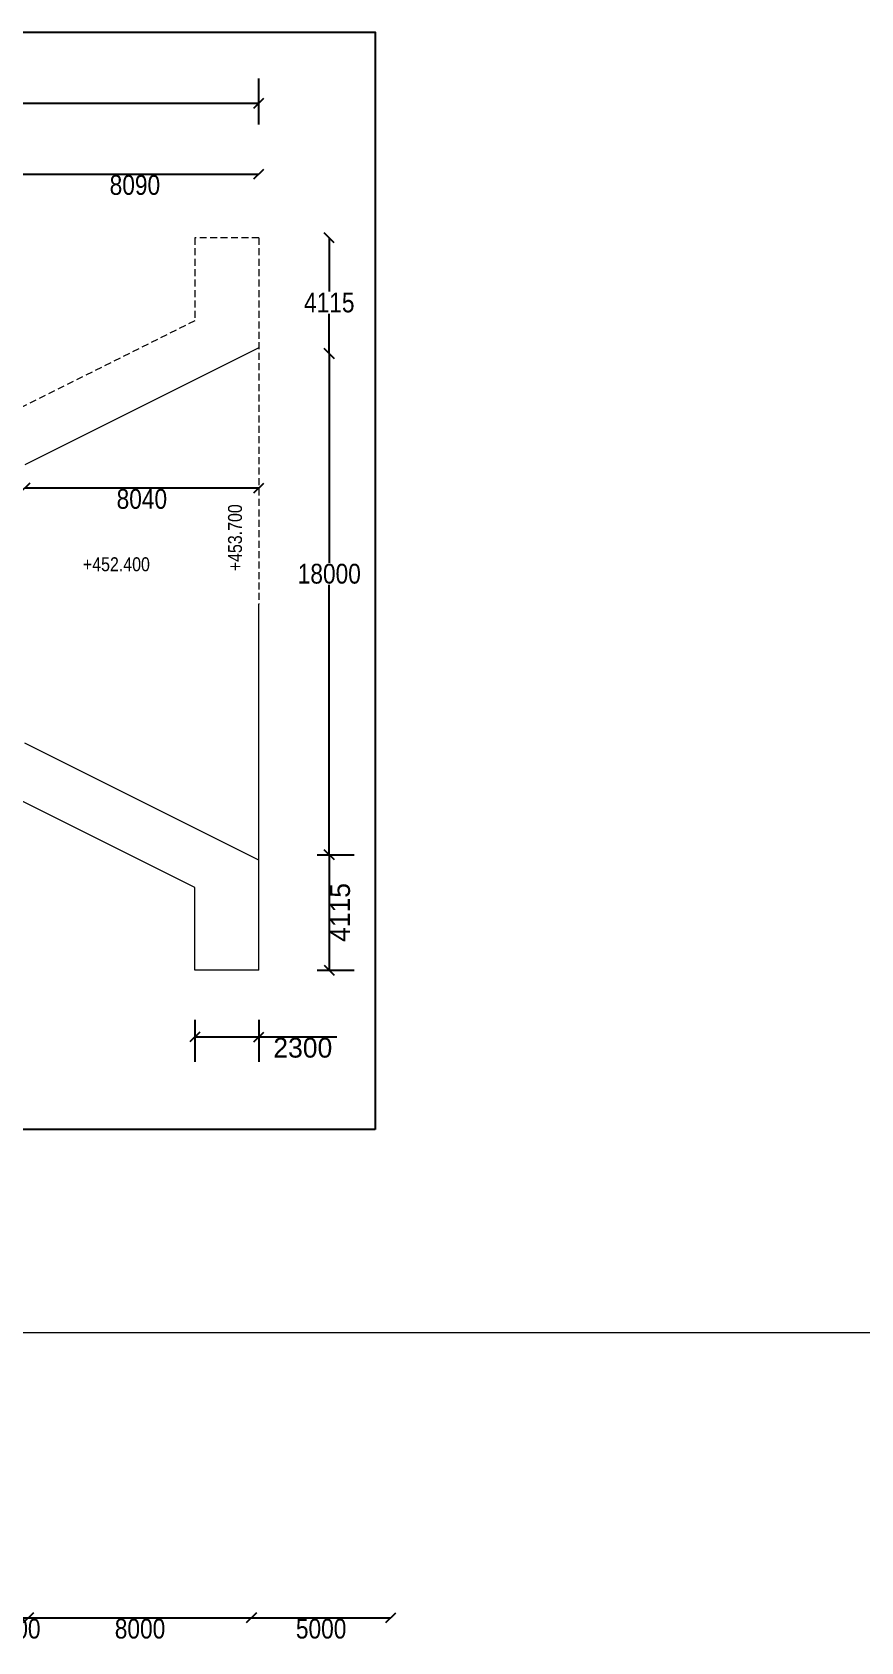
# Model space of a CAD drawing. Header units: inches. Extents: x 19 to 1218, y 14 to 807.
# Drawn here: x 584.4 to 733.1, y 518.2 to 807.2 of the extents above; entities that cross this region are included whole.
import ezdxf
from ezdxf.enums import TextEntityAlignment as Align

# ---------------------------------------------------------------- set-up
doc = ezdxf.new("R2010")
doc.units = ezdxf.units.IN
doc.header["$MEASUREMENT"] = 0
doc.linetypes.add('HIDDEN', pattern=[0.375, 0.25, -0.125])
doc.layers.add('canal', color=7, linetype='Continuous')
doc.layers.add('WINGS', color=7, linetype='Continuous')
doc.styles.add('ARIAL NARROW', font='ARIALN.TTF')
doc.dimstyles.new('STANDARD$0', dxfattribs={"dimscale": 88.888889, "dimtxt": 0.04, "dimasz": 0.02, "dimexe": 0.05, "dimexo": 0.1, "dimgap": 0.002, "dimtad": 2, "dimdec": 0, "dimzin": 1, "dimdsep": 46, "dimtxsty": 'Standard', "dimblk": 'OBLIQUE', "dimcen": 0.09, "dimadec": 0, "dimazin": 0, "dimtfac": 1, "dimtdec": 0, "dimtofl": 0, "dimtmove": 0, "dimatfit": 3, "dimfxl": 1, "dimtolj": 1, "dimtzin": 1, "dimarcsym": 0})

# ---------------------------------------------------------------- blocks, each defined once
blk = doc.blocks.new('_Oblique')
at = {"color": 0, "linetype": 'ByBlock', "lineweight": -2}
blk.add_line((-0.5, -0.5), (0.5, 0.5), dxfattribs=at)
blk = doc.blocks.new('*D12')
at = {"layer": 'canal', "color": 0, "lineweight": -2, "transparency": 16777216}
blk.add_line((581.29, 522.48), (583.79, 522.48), dxfattribs=at)
at = {"layer": 'Defpoints', "color": 0, "transparency": 16777216}
for p in [(581.29, 522.48), (583.79, 522.48), (583.79, 522.48)]:
    blk.add_point(p, dxfattribs=at)
at = {"layer": 'canal', "color": 0, "lineweight": -2, "transparency": 16777216, "xscale": 1.777777777777778, "yscale": 1.777777777777778, "zscale": 1.777777777777778, "rotation": 180}
blk.add_blockref('_Oblique', (581.29, 522.48), dxfattribs=at)
at = {"layer": 'canal', "color": 0, "lineweight": -2, "transparency": 16777216, "xscale": 1.777777777777778, "yscale": 1.777777777777778, "zscale": 1.777777777777778}
blk.add_blockref('_Oblique', (583.79, 522.48), dxfattribs=at)
at = {"layer": 'canal', "color": 0, "lineweight": 9, "transparency": 16777216, "insert": (582.54, 520.49), "char_height": 3.556, "attachment_point": 5, "style": 'ARIAL NARROW'}
blk.add_mtext('\\A1;500', dxfattribs=at)
blk = doc.blocks.new('*D13')
at = {"layer": 'canal', "color": 0, "lineweight": -2, "transparency": 16777216}
blk.add_line((583.79, 522.48), (623.79, 522.48), dxfattribs=at)
at = {"layer": 'Defpoints', "color": 0, "transparency": 16777216}
for p in [(583.79, 522.48), (623.79, 522.48), (623.79, 522.48)]:
    blk.add_point(p, dxfattribs=at)
at = {"layer": 'canal', "color": 0, "lineweight": -2, "transparency": 16777216, "xscale": 1.777777777777778, "yscale": 1.777777777777778, "zscale": 1.777777777777778, "rotation": 180}
blk.add_blockref('_Oblique', (583.79, 522.48), dxfattribs=at)
at = {"layer": 'canal', "color": 0, "lineweight": -2, "transparency": 16777216, "xscale": 1.777777777777778, "yscale": 1.777777777777778, "zscale": 1.777777777777778}
blk.add_blockref('_Oblique', (623.79, 522.48), dxfattribs=at)
at = {"layer": 'canal', "color": 0, "lineweight": 9, "transparency": 16777216, "insert": (603.79, 520.49), "char_height": 3.556, "attachment_point": 5, "style": 'ARIAL NARROW'}
blk.add_mtext('\\A1;8000', dxfattribs=at)
blk = doc.blocks.new('*D14')
at = {"layer": 'canal', "color": 0, "lineweight": -2, "transparency": 16777216}
blk.add_line((623.79, 522.48), (648.8, 522.48), dxfattribs=at)
at = {"layer": 'Defpoints', "color": 0, "transparency": 16777216}
for p in [(623.79, 522.48), (648.8, 522.48), (648.8, 522.48)]:
    blk.add_point(p, dxfattribs=at)
at = {"layer": 'canal', "color": 0, "lineweight": -2, "transparency": 16777216, "xscale": 1.777777777777778, "yscale": 1.777777777777778, "zscale": 1.777777777777778, "rotation": 180}
blk.add_blockref('_Oblique', (623.79, 522.48), dxfattribs=at)
at = {"layer": 'canal', "color": 0, "lineweight": -2, "transparency": 16777216, "xscale": 1.777777777777778, "yscale": 1.777777777777778, "zscale": 1.777777777777778}
blk.add_blockref('_Oblique', (648.8, 522.48), dxfattribs=at)
at = {"layer": 'canal', "color": 0, "lineweight": 9, "transparency": 16777216, "insert": (636.29, 520.49), "char_height": 3.556, "attachment_point": 5, "style": 'ARIAL NARROW'}
blk.add_mtext('\\A1;5000', dxfattribs=at)
blk = doc.blocks.new('*D66')
at = {"layer": 'canal', "color": 0, "lineweight": -2, "transparency": 16777216}
blk.add_line((583.12, 725.33), (625.12, 725.33), dxfattribs=at)
at = {"layer": 'Defpoints', "color": 0, "transparency": 16777216}
for p in [(583.12, 725.33), (625.12, 725.33), (625.12, 725.33)]:
    blk.add_point(p, dxfattribs=at)
at = {"layer": 'canal', "color": 0, "lineweight": -2, "transparency": 16777216, "xscale": 1.777777777777778, "yscale": 1.777777777777778, "zscale": 1.777777777777778, "rotation": 180}
blk.add_blockref('_Oblique', (583.12, 725.33), dxfattribs=at)
at = {"layer": 'canal', "color": 0, "lineweight": -2, "transparency": 16777216, "xscale": 1.777777777777778, "yscale": 1.777777777777778, "zscale": 1.777777777777778}
blk.add_blockref('_Oblique', (625.12, 725.33), dxfattribs=at)
at = {"layer": 'canal', "color": 0, "lineweight": 9, "transparency": 16777216, "insert": (604.12, 723.34), "char_height": 3.556, "attachment_point": 5, "style": 'ARIAL NARROW'}
blk.add_mtext('\\A1;8040', dxfattribs=at)
blk = doc.blocks.new('*D77')
at = {"layer": 'canal', "color": 0, "lineweight": -2, "transparency": 16777216}
for p, q in [((637.75, 749.48), (637.75, 711.91)), ((637.75, 659.48), (637.75, 707.92))]:
    blk.add_line(p, q, dxfattribs=at)
at = {"layer": 'Defpoints', "color": 0, "transparency": 16777216}
for p in [(637.75, 749.48), (637.75, 659.48), (637.75, 659.48)]:
    blk.add_point(p, dxfattribs=at)
at = {"layer": 'canal', "color": 0, "lineweight": -2, "transparency": 16777216, "xscale": 1.777777777777778, "yscale": 1.777777777777778, "zscale": 1.777777777777778}
for p, rotation in [((637.75, 749.48), 90), ((637.75, 659.48), 270)]:
    blk.add_blockref('_Oblique', p, dxfattribs=dict(at, rotation=rotation))
at = {"layer": 'canal', "color": 0, "lineweight": 9, "transparency": 16777216, "insert": (637.75, 709.91), "char_height": 3.556, "attachment_point": 5, "style": 'ARIAL NARROW'}
blk.add_mtext('\\A1;18000', dxfattribs=at)
blk = doc.blocks.new('*D78')
at = {"layer": 'canal', "color": 0, "lineweight": -2, "transparency": 16777216}
for p, q in [((637.75, 770.23), (637.75, 760.61)), ((637.75, 749.48), (637.75, 756.62))]:
    blk.add_line(p, q, dxfattribs=at)
at = {"layer": 'Defpoints', "color": 0, "transparency": 16777216}
for p in [(637.75, 770.23), (637.75, 770.23), (637.75, 749.48)]:
    blk.add_point(p, dxfattribs=at)
at = {"layer": 'canal', "color": 0, "lineweight": -2, "transparency": 16777216, "xscale": 1.777777777777778, "yscale": 1.777777777777778, "zscale": 1.777777777777778}
for p, rotation in [((637.75, 770.23), 90), ((637.75, 749.48), 270)]:
    blk.add_blockref('_Oblique', p, dxfattribs=dict(at, rotation=rotation))
at = {"layer": 'canal', "color": 0, "lineweight": 9, "transparency": 16777216, "insert": (637.75, 758.61), "char_height": 3.556, "attachment_point": 5, "style": 'ARIAL NARROW'}
blk.add_mtext('\\A1;4115', dxfattribs=at)
blk = doc.blocks.new('*D83')
at = {"color": 0, "lineweight": -2, "transparency": 16777216}
for p, q in [((372.68, 790.59), (372.68, 798.86)), ((625.12, 790.59), (625.12, 798.86)), ((372.68, 794.42), (625.12, 794.42))]:
    blk.add_line(p, q, dxfattribs=at)
at = {"layer": 'Defpoints', "color": 0, "transparency": 16777216}
for p in [(625.12, 794.42), (372.68, 781.7), (625.12, 781.7)]:
    blk.add_point(p, dxfattribs=at)
at = {"color": 0, "lineweight": -2, "transparency": 16777216, "xscale": 1.777777777777778, "yscale": 1.777777777777778, "zscale": 1.777777777777778, "rotation": 180}
blk.add_blockref('_Oblique', (372.68, 794.42), dxfattribs=at)
at = {"color": 0, "lineweight": -2, "transparency": 16777216, "xscale": 1.777777777777778, "yscale": 1.777777777777778, "zscale": 1.777777777777778}
blk.add_blockref('_Oblique', (625.12, 794.42), dxfattribs=at)
at = {"color": 0, "transparency": 16777216, "insert": (498.9, 796.37), "char_height": 3.556, "attachment_point": 5}
blk.add_mtext('\\A1;57220', dxfattribs=at)
blk = doc.blocks.new('*D88')
at = {"color": 0, "lineweight": -2, "transparency": 16777216}
for p, q in [((635.57, 659.48), (642.2, 659.48)), ((637.75, 659.48), (637.75, 638.73)), ((635.57, 638.73), (642.2, 638.73))]:
    blk.add_line(p, q, dxfattribs=at)
at = {"layer": 'Defpoints', "color": 0, "transparency": 16777216}
for p in [(626.68, 659.48), (626.68, 638.73), (637.75, 638.73)]:
    blk.add_point(p, dxfattribs=at)
at = {"color": 0, "lineweight": -2, "transparency": 16777216, "xscale": 1.777777777777778, "yscale": 1.777777777777778, "zscale": 1.777777777777778}
for p, rotation in [((637.75, 659.48), 90), ((637.75, 638.73), 270)]:
    blk.add_blockref('_Oblique', p, dxfattribs=dict(at, rotation=rotation))
at = {"color": 0, "transparency": 16777216, "insert": (639.71, 649.1), "char_height": 3.556, "attachment_point": 5, "rotation": 90}
blk.add_mtext('\\A1;4115', dxfattribs=at)
blk = doc.blocks.new('*D89')
at = {"color": 0, "lineweight": -2, "transparency": 16777216}
for p, q in [((613.62, 629.84), (613.62, 622.31)), ((625.12, 629.84), (625.12, 622.31)), ((613.62, 626.75), (625.12, 626.75)), ((625.12, 626.75), (639.1, 626.75))]:
    blk.add_line(p, q, dxfattribs=at)
at = {"layer": 'Defpoints', "color": 0, "transparency": 16777216}
for p in [(613.62, 638.73), (625.12, 638.73), (625.12, 626.75)]:
    blk.add_point(p, dxfattribs=at)
at = {"color": 0, "lineweight": -2, "transparency": 16777216, "xscale": 1.777777777777778, "yscale": 1.777777777777778, "zscale": 1.777777777777778, "rotation": 180}
blk.add_blockref('_Oblique', (613.62, 626.75), dxfattribs=at)
at = {"color": 0, "lineweight": -2, "transparency": 16777216, "xscale": 1.777777777777778, "yscale": 1.777777777777778, "zscale": 1.777777777777778}
blk.add_blockref('_Oblique', (625.12, 626.75), dxfattribs=at)
at = {"color": 0, "transparency": 16777216, "insert": (633, 624.8), "char_height": 3.556, "attachment_point": 5}
blk.add_mtext('\\A1;2300', dxfattribs=at)
blk = doc.blocks.new('*D94')
at = {"layer": 'canal', "color": 0, "lineweight": -2, "transparency": 16777216}
blk.add_line((580.62, 781.7), (625.12, 781.7), dxfattribs=at)
at = {"layer": 'Defpoints', "color": 0, "transparency": 16777216}
for p in [(580.62, 781.7), (625.12, 781.7), (625.12, 781.7)]:
    blk.add_point(p, dxfattribs=at)
at = {"layer": 'canal', "color": 0, "lineweight": -2, "transparency": 16777216, "xscale": 1.777777777777778, "yscale": 1.777777777777778, "zscale": 1.777777777777778, "rotation": 180}
blk.add_blockref('_Oblique', (580.62, 781.7), dxfattribs=at)
at = {"layer": 'canal', "color": 0, "lineweight": -2, "transparency": 16777216, "xscale": 1.777777777777778, "yscale": 1.777777777777778, "zscale": 1.777777777777778}
blk.add_blockref('_Oblique', (625.12, 781.7), dxfattribs=at)
at = {"layer": 'canal', "color": 0, "lineweight": 9, "transparency": 16777216, "insert": (602.87, 779.71), "char_height": 3.556, "attachment_point": 5, "style": 'ARIAL NARROW'}
blk.add_mtext('\\A1;8090', dxfattribs=at)

msp = doc.modelspace()

# ---------------------------------------------------------------- linework, layer by layer
at = {"lineweight": 9}
msp.add_line((18.72, 573.69), (898.72, 573.69), dxfattribs=at)
msp.add_lwpolyline([(645.96, 610.13), (52.21, 610.13), (52.21, 807.16), (645.96, 807.16)], close=True)
at = {"layer": 'WINGS', "linetype": 'HIDDEN', "lineweight": 9, "ltscale": 5}
for p, q in [((613.62, 770.23), (613.62, 755.35)), ((625.12, 770.23), (613.62, 770.23)), ((625.12, 770.23), (625.12, 704.48)), ((613.62, 755.35), (581.9, 739.49))]:
    msp.add_line(p, q, dxfattribs=at)
at = {"layer": 'WINGS', "lineweight": 9}
for p, q in [((625.12, 750.48), (583.12, 729.48)), ((625.12, 638.73), (625.12, 704.48)), ((625.12, 658.48), (583.12, 679.48)), ((613.62, 653.61), (581.9, 669.47)), ((613.62, 638.73), (613.62, 653.61)), ((625.12, 638.73), (613.62, 638.73))]:
    msp.add_line(p, q, dxfattribs=at)

# ---------------------------------------------------------------- texts
at = {"layer": 'WINGS', "lineweight": 9, "style": 'ARIAL NARROW'}
for s, rotation, p in [('+453.700', 90, (620.83, 716.39)), ('+452.400', 360, (599.55, 711.63))]:
    msp.add_text(s, height=2.5, rotation=rotation, dxfattribs=at).set_placement(p, align=Align.MIDDLE)

# ---------------------------------------------------------------- dimensions: what is measured, and where the dimension line sits
for base, p1, p2, text, picture, middle in [((625.12, 794.42), (372.68, 781.7), (625.12, 781.7), '57220', '*D83', (498.9, 796.37)), ((625.12, 626.75), (613.62, 638.73), (625.12, 638.73), '2300', '*D89', (633, 624.8))]:
    dim = msp.add_linear_dim(base=base, p1=p1, p2=p2, text=text, dimstyle='STANDARD$0')
    dim.commit()
    dim.dimension.update_dxf_attribs({"geometry": picture, "text_midpoint": middle})
dim = msp.add_linear_dim(base=(637.75, 638.73), p1=(626.68, 659.48), p2=(626.68, 638.73), angle=90, text='4115', dimstyle='STANDARD$0')
dim.commit()
dim.dimension.update_dxf_attribs({"geometry": '*D88', "text_midpoint": (639.71, 649.1)})
at = {"layer": 'canal', "lineweight": 9}
for base, p1, p2, text, picture, middle in [((625.12, 781.7), (580.62, 781.7), (625.12, 781.7), '8090', '*D94', (602.87, 779.71)), ((625.12, 725.33), (583.12, 725.33), (625.12, 725.33), '8040', '*D66', (604.12, 723.34)), ((623.79, 522.48), (583.79, 522.48), (623.79, 522.48), '8000', '*D13', (603.79, 520.49)), ((648.8, 522.48), (623.79, 522.48), (648.8, 522.48), '5000', '*D14', (636.29, 520.49))]:
    dim = msp.add_linear_dim(base=base, p1=p1, p2=p2, text=text, dimstyle='STANDARD$0', override={"dimexo": 0.05, "dimtxsty": 'ARIAL NARROW'}, dxfattribs=at)
    dim.commit()
    dim.dimension.update_dxf_attribs({"geometry": picture, "text_midpoint": middle})
for base, p2, text, picture, middle in [((637.75, 770.23), (637.75, 770.23), '4115', '*D78', (637.75, 758.61)), ((637.75, 659.48), (637.75, 659.48), '18000', '*D77', (637.75, 709.91))]:
    dim = msp.add_linear_dim(base=base, p1=(637.75, 749.48), p2=p2, angle=90, text=text, dimstyle='STANDARD$0', override={"dimexo": 0.05, "dimtih": 1, "dimtxsty": 'ARIAL NARROW', "dimtmove": 2}, dxfattribs=at)
    dim.commit()
    dim.dimension.update_dxf_attribs({"geometry": picture, "text_midpoint": middle, "dimtype": 160})
dim = msp.add_linear_dim(base=(583.79, 522.48), p1=(581.29, 522.48), p2=(583.79, 522.48), text='500', dimstyle='STANDARD$0', override={"dimexo": 0.05, "dimtxsty": 'ARIAL NARROW'}, dxfattribs=at)
dim.commit()
dim.dimension.update_dxf_attribs({"geometry": '*D12', "text_midpoint": (582.54, 522.48), "dimtype": 160})

doc.saveas('drawing.dxf')
